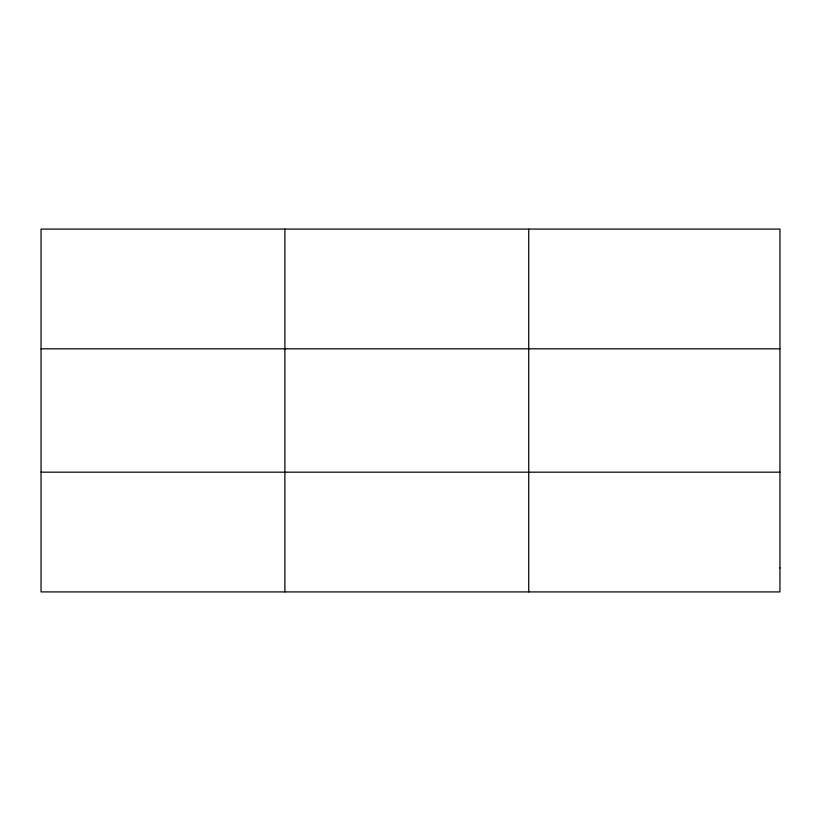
<?xml version="1.0" encoding="UTF-8"?>
<svg xmlns="http://www.w3.org/2000/svg" width="821" height="821" viewBox="0 0 821 821"><rect width="100%" height="100%" fill="white"/><g stroke="black" fill="none" stroke-linecap="round" stroke-linejoin="round"><path stroke-width="1.23" d="M284.887 229.09L284.887 591.91M528.724 229.09L528.724 591.91M41.05 348.822L779.95 348.822M41.05 472.178L779.95 472.178M779.95 567.968L779.95 591.91L41.05 591.91L41.05 229.09L779.95 229.09L779.95 567.968"/></g></svg>
